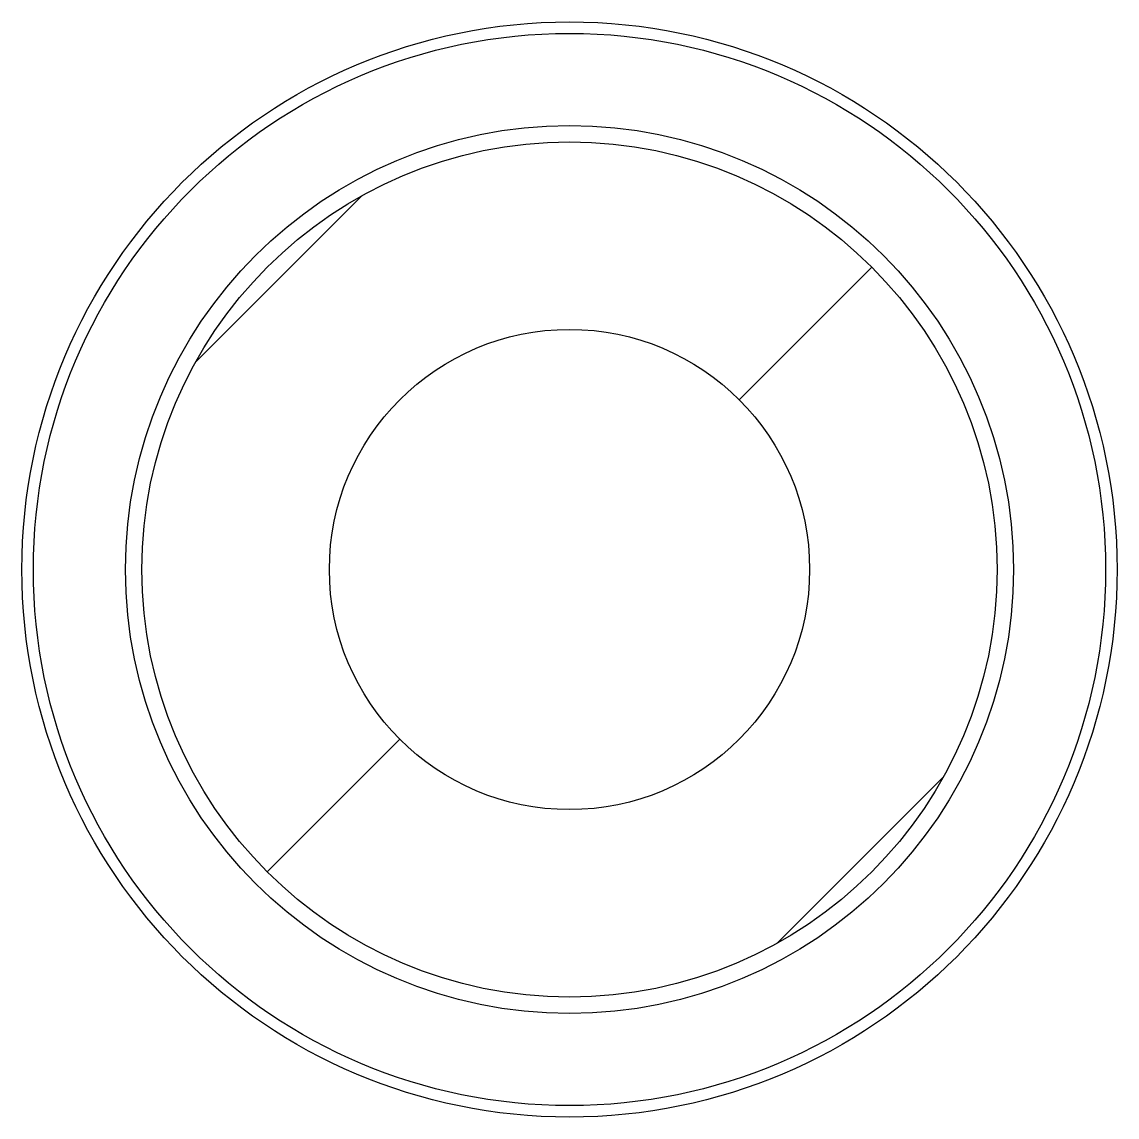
# Model space of a CAD drawing. Header units: inches. Extents: x -0.167 to 0.167, y -0.167 to 0.167.
import ezdxf

# ---------------------------------------------------------------- set-up
doc = ezdxf.new("R2010")
doc.units = ezdxf.units.IN
doc.header["$MEASUREMENT"] = 0
doc.layers.get('0').update_dxf_attribs({"lineweight": 25, "true_color": 0xffffff})

msp = doc.modelspace()

# ---------------------------------------------------------------- hatches: boundary and pattern name
h = msp.add_hatch()
h.set_pattern_fill('PLASTI', color=256, scale=0.25, style=0)
h.set_pattern_definition([(45, (0, 0), (-0.08839, 0.08839), [])])
edge = h.paths.add_edge_path()
edge.add_arc((0, 0), 0.13, 0, 360)
edge = h.paths.add_edge_path()
edge.add_arc((0, 0), 0.073, 0, 360)

# ---------------------------------------------------------------- linework, layer by layer
for radius in [0.1665, 0.163, 0.135, 0.13, 0.073]:
    msp.add_circle((0, 0), radius)

doc.saveas('drawing.dxf')
